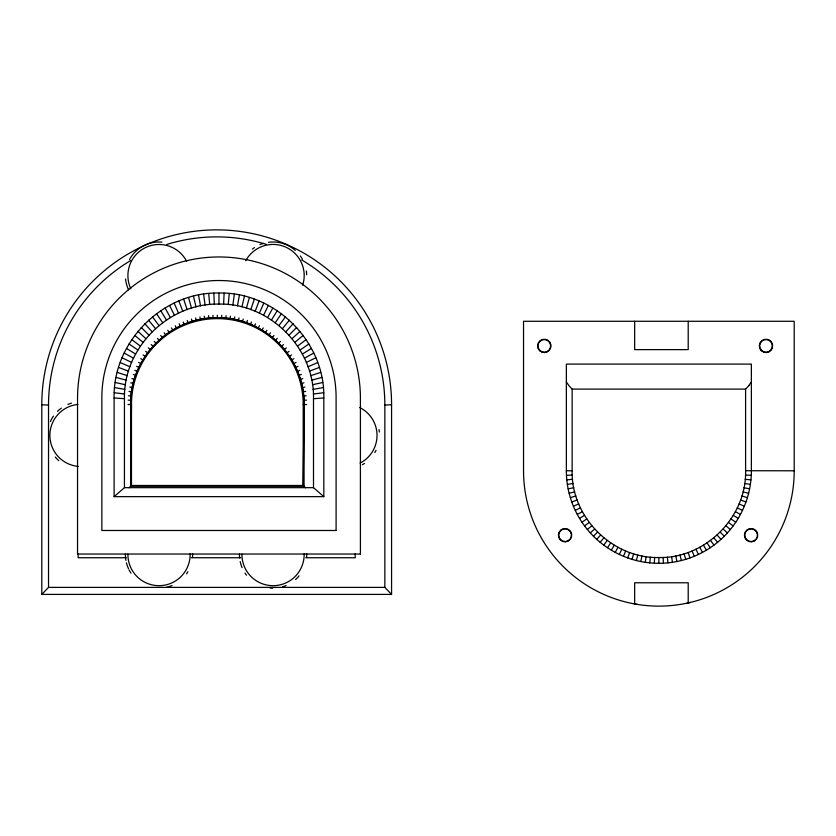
<?xml version="1.0" encoding="UTF-8"?>
<svg xmlns="http://www.w3.org/2000/svg" width="836" height="836" viewBox="0 0 836 836"><rect width="100%" height="100%" fill="white"/><g stroke="black" fill="none" stroke-linecap="round" stroke-linejoin="round"><path stroke-width="1.25" d="M306.624 404.551L303.196 404.488A85.857 85.857 0 0 0 217.339 318.631A85.857 85.857 0 0 0 131.471 404.488L130.604 481.087L131.471 485.486L303.196 485.486L304.064 404.509C305.224 358.163 263.685 316.625 217.339 317.784C170.962 316.625 129.413 358.216 130.604 404.582L130.604 487.169M114.114 397.967C112.672 341.903 162.916 291.618 218.969 293.028C275.034 291.618 325.277 341.903 323.825 397.967L323.825 496.647L114.114 496.647L114.114 397.967L124.439 398.709L124.439 487.67L114.114 496.647M124.439 398.709C123.132 348.163 168.433 302.831 218.969 304.105C269.516 302.831 314.817 348.163 313.5 398.709L313.5 487.67L323.825 496.647M566.359 381.968L568.929 385.615A11.798 1.735 45.6 0 0 572.148 389.106L572.137 470.731C570.946 517.097 612.495 558.688 658.872 557.518C705.239 558.688 746.799 517.097 745.597 470.731L745.597 389.106A11.798 1.735 -45.6 0 0 748.805 385.615M223.609 304.21L224.121 293.154M221.592 317.889L221.718 315.339M654.327 563.182L654.609 557.413M130.604 414.353L131.471 404.488L128.054 404.551M228.238 304.555L229.252 293.53M225.835 318.202L226.086 315.663M649.802 562.847L650.366 557.1M751.376 381.968L748.805 385.615M232.847 305.119L234.362 294.167M230.057 318.725L230.433 316.196M645.298 562.294L646.144 556.588M237.414 305.913L239.43 295.045M234.258 319.456L234.749 316.948M640.825 561.52L641.954 555.856M241.938 306.937L244.446 296.174M238.406 320.387L239.033 317.899M636.395 560.517L637.795 554.926M246.411 308.17L249.41 297.543M242.513 321.526L243.255 319.07M632.016 559.305L633.698 553.787M250.821 309.623L254.301 299.152M246.557 322.853L247.414 320.449M627.711 557.884L629.654 552.45M255.147 311.295L259.097 301.012M250.528 324.389L251.5 322.027M623.468 556.253L625.683 550.924M259.39 313.176L263.8 303.092M254.416 326.113L255.513 323.804M619.319 554.414L621.785 549.2M263.539 315.266L268.398 305.412M258.219 328.025L259.421 325.768M615.265 552.366L617.982 547.277M267.572 317.555L272.881 307.941M261.919 330.126L263.236 327.931M611.315 550.13L614.282 545.187M271.491 320.031L277.228 310.699M265.514 332.404L266.935 330.272M607.479 547.705L610.688 542.909M275.284 322.706L281.429 313.667M268.993 334.849L270.519 332.801M603.77 545.093L607.208 540.453M278.942 325.559L285.494 316.834M272.348 337.472L273.978 335.497M600.185 542.292L603.853 537.841M282.453 328.59L289.392 320.188M275.577 340.252L277.291 338.361M596.747 539.335L600.624 535.05M285.818 331.787L293.112 323.741M41.8 594.406L41.8 404.76A174.891 174.891 0 0 1 216.691 229.869A174.891 174.891 0 0 1 391.572 404.76L391.572 594.406L41.8 594.406L48.53 587.394L48.53 405.042A168.161 168.161 0 0 1 130.709 260.529M289.016 335.152L296.665 327.461M278.66 343.188L280.468 341.381M593.466 536.2L597.541 532.124M292.046 338.664L300.03 331.359M281.596 346.271L283.488 344.557M590.331 532.908L594.605 529.042M294.899 342.321L303.196 335.424M284.376 349.49L286.351 347.87M587.363 529.481L591.825 525.813M297.574 346.114L306.154 339.625M286.988 352.844L289.047 351.329M584.573 525.896L589.213 522.458M300.051 350.033L308.912 343.972M289.444 356.335L291.576 354.913M581.96 522.186L586.757 518.978M302.339 354.067L311.441 348.455M291.722 359.929L293.917 358.613M579.536 518.351L584.479 515.384M304.429 358.216L313.761 353.053M293.823 363.629L296.08 362.427M577.289 514.401L582.389 511.674M306.31 362.458L315.841 357.756M295.735 367.432L298.044 366.335M575.252 510.347L580.466 507.88M307.982 366.785L317.701 362.552M297.459 371.32L299.821 370.348M573.412 506.198L578.742 503.983M309.435 371.194L319.31 367.443M298.995 375.291L301.399 374.434M571.782 501.955L577.216 500.012M310.668 375.667L320.679 372.407M300.323 379.335L302.778 378.593M570.351 497.65L575.879 495.967M311.692 380.192L321.808 377.423M301.462 383.442L303.938 382.815M569.149 493.271L574.74 491.871M687.004 603.174L690.463 602.39M312.476 384.759L322.696 382.491M302.392 387.59L304.9 387.089M568.146 488.841L573.809 487.712M313.051 389.367L323.323 387.601M303.123 391.781L305.652 391.415M567.372 484.368L573.078 483.521M313.385 393.996L323.699 392.732M303.646 396.013L306.185 395.762M566.818 479.864L572.566 479.3M313.5 398.709L323.825 397.967M303.959 400.256L306.509 400.13M566.484 475.339L572.252 475.057M301.712 259.965A168.161 168.161 0 0 1 384.842 405.042L391.572 404.76M566.359 470.793A92.503 92.503 0 0 0 658.872 563.307A92.503 92.503 0 0 0 751.376 470.793L751.376 364.099L566.359 364.099L566.359 470.793L572.137 470.731M572.137 389.106L745.597 389.106M794.2 470.793A135.327 135.327 0 0 1 658.872 606.131A135.327 135.327 0 0 1 523.535 470.793L523.535 321.275L794.2 321.275L794.2 470.793L745.597 470.731M124.439 487.67L313.5 487.67M126.288 557.748L78.166 557.748L78.166 553.84M191.329 557.748L240.747 557.748M305.777 557.748L355.206 557.748L355.206 553.84M48.53 587.394L384.842 587.394L391.572 594.406M41.8 404.76L48.53 405.042M128.159 400.13L130.719 400.256M745.493 475.057L751.25 475.339M128.483 395.762L131.033 396.013M745.179 479.3L750.916 479.864M114.25 392.732L124.554 393.996M129.016 391.415L131.545 391.781M744.657 483.521L750.362 484.368M114.626 387.601L124.898 389.367M634.21 603.864L637.701 604.459M743.925 487.712L749.589 488.841M129.768 387.089L132.276 387.59M115.253 382.491L125.463 384.759M742.995 491.871L748.596 493.271M130.729 382.815L133.206 383.442M116.131 377.423L126.257 380.192M741.856 495.967L747.384 497.65M131.9 378.593L134.345 379.335M117.259 372.407L127.281 375.667M740.518 500.012L745.952 501.955M133.269 374.434L135.683 375.291M118.639 367.443L128.514 371.194M738.993 503.983L744.322 506.198M134.847 370.348L137.209 371.32M120.248 362.552L129.967 366.785M737.268 507.88L742.483 510.347M136.623 366.335L138.933 367.432M122.098 357.756L131.639 362.458M735.356 511.674L740.445 514.401M138.598 362.427L140.856 363.629M124.188 353.053L133.52 358.216M733.256 515.384L738.209 518.351M140.751 358.613L142.946 359.929M126.497 348.455L135.61 354.067M730.977 518.978L735.774 522.186M143.102 354.913L145.224 356.335M129.037 343.972L137.888 350.033M728.522 522.458L733.162 525.896M145.621 351.329L147.679 352.855M131.795 339.625L140.375 346.114M725.909 525.813L730.371 529.481M148.317 347.87L150.292 349.49M134.753 335.424L143.05 342.321M723.13 529.042L727.404 532.908M151.18 344.557L153.072 346.271M137.919 331.359L145.903 338.664M720.193 532.124L724.269 536.2M154.2 341.381L156.008 343.188M141.284 327.461L148.933 335.152M717.11 535.05L720.987 539.335M144.827 323.741L152.131 331.787M157.377 338.361L159.091 340.252M148.557 320.188L155.496 328.59M713.881 537.841L717.549 542.292M160.7 335.497L162.32 337.472M152.455 316.834L159.007 325.559M710.527 540.453L713.965 545.093M164.149 332.801L165.674 334.849M156.51 313.667L162.665 322.706M707.047 542.909L710.255 547.705M167.733 330.272L169.154 332.404M160.721 310.699L166.458 320.031M703.452 545.187L706.42 550.13M171.432 327.931L172.749 330.126M165.068 307.941L170.377 317.555M699.753 547.277L702.47 552.366M175.246 325.768L176.459 328.025M169.551 305.412L174.41 315.266M695.949 549.2L698.415 554.414M179.165 323.804L180.252 326.113M174.139 303.092L178.559 313.176M692.062 550.924L694.267 556.253M183.168 322.027L184.15 324.389M178.852 301.012L182.802 311.295M688.08 552.45L690.034 557.884M187.254 320.449L188.121 322.853M183.648 299.152L187.128 309.623M684.047 553.787L685.719 559.305M191.423 319.07L192.165 321.526M188.539 297.543L191.538 308.17M679.94 554.926L681.34 560.517M195.645 317.899L196.261 320.387M193.492 296.174L196 306.937M675.791 555.856L676.909 561.52M199.919 316.948L200.421 319.456M198.519 295.045L200.535 305.913M671.59 556.588L672.437 562.294M204.235 316.196L204.611 318.725M203.587 294.167L205.102 305.119M667.368 557.1L667.933 562.847M208.582 315.663L208.833 318.202M208.697 293.53L209.711 304.555M663.126 557.413L663.408 563.182M212.95 315.339L213.076 317.889M213.828 293.154L214.34 304.21M688.206 321.275L688.206 349.626L634.66 349.626L634.66 321.275M688.206 602.902L688.206 582.776L634.66 582.776L634.66 603.937M658.872 557.518L658.872 563.297M384.842 405.042L384.842 587.394M304.064 486.583L304.064 404.509A86.725 86.725 0 0 0 217.339 317.784L217.339 315.224M303.196 404.488L303.196 485.486M218.969 293.028L218.969 304.105M131.471 404.488L131.471 485.486M305.558 487.775A11.798 1.735 45.6 0 0 304.064 486.207L130.604 486.197A11.798 1.735 -45.6 0 0 129.11 487.775M130.604 404.509A86.725 86.725 0 0 1 217.339 317.784M190.117 553.787A31.11 31.11 0 0 1 159.206 585.681A31.11 31.11 0 0 1 127.908 554.174M187.912 571.74A33.618 33.618 0 0 1 186.553 573.841M172.08 585.534A33.618 33.618 0 0 1 166.082 587.436M131.012 573.162A33.618 33.618 0 0 1 129.099 569.901M128.556 568.783A33.618 33.618 0 0 1 126.435 562.858M125.912 560.413A33.618 33.618 0 0 1 125.4 554.143M192.614 553.725A33.618 33.618 0 0 1 192.499 557.497M78.281 466.394A31.11 31.11 0 0 1 77.884 404.446M58.75 460.615A33.618 33.618 0 0 1 55.239 457.02M50.348 421.595A33.618 33.618 0 0 1 53.452 416.129M57.517 411.343A33.618 33.618 0 0 1 61.352 408.125M67.925 404.436A33.618 33.618 0 0 1 71.478 403.161M304.158 553.787A31.11 31.11 0 0 1 273.257 585.681A31.11 31.11 0 0 1 241.949 554.174M299.089 575.837A33.618 33.618 0 0 1 295.61 579.494M286.131 585.534A33.618 33.618 0 0 1 282.568 586.809M272.64 588.178A33.618 33.618 0 0 1 270.132 588.053M246.526 575.21A33.618 33.618 0 0 1 245.052 573.162M242.085 567.634A33.618 33.618 0 0 1 240.193 561.635M239.618 557.925A33.618 33.618 0 0 1 239.451 554.143M306.666 553.725A33.618 33.618 0 0 1 306.551 557.497M130.824 288.754A31.11 31.11 0 0 1 145.339 247.655A31.11 31.11 0 0 1 186.7 261.407M128.556 289.81A33.618 33.618 0 0 1 125.567 278.963M129.496 259.526A33.618 33.618 0 0 1 161.944 242.106M359.752 407.54A31.11 31.11 0 0 1 360.097 463.092M376.012 450.364A33.618 33.618 0 0 1 374.81 452.579M364.506 463.405A33.618 33.618 0 0 1 362.354 464.722M379.011 429.568A33.618 33.618 0 0 1 379.356 432.045M245.732 260.717A31.11 31.11 0 0 1 302.674 285.139M252.42 249.065A33.618 33.618 0 0 1 254.468 247.592M259.986 244.624A33.618 33.618 0 0 1 263.549 243.36M268.45 242.304A33.618 33.618 0 0 1 295.296 250.392M300.343 255.962A33.618 33.618 0 0 1 302.381 259.16M306.352 270.989A33.618 33.618 0 0 1 306.666 274.762M166.824 244.446A168.161 168.161 0 0 1 266.548 244.446M336.093 530.484L101.856 530.484L101.856 397.633A117.113 117.113 0 0 1 218.969 280.52A117.113 117.113 0 0 1 336.093 397.633L336.093 530.484M360.41 554.038L77.539 554.038L77.539 398.406A141.441 141.441 0 0 1 218.969 256.965A141.441 141.441 0 0 1 360.41 398.406L360.41 554.038M539.784 350.399A6.364 6.364 0 0 0 550.433 347.546A6.364 6.364 0 0 0 542.637 339.761A6.364 6.364 0 0 0 539.784 350.399M539.565 350.629A6.678 6.678 0 0 0 550.736 347.63A6.678 6.678 0 0 0 542.554 339.458A6.678 6.678 0 0 0 539.565 350.629M560.569 539.701A6.364 6.364 0 0 0 571.218 536.848A6.364 6.364 0 0 0 563.422 529.052A6.364 6.364 0 0 0 560.569 539.701M560.35 539.92A6.678 6.678 0 0 0 571.521 536.931A6.678 6.678 0 0 0 563.339 528.749A6.678 6.678 0 0 0 560.35 539.92M761.491 350.399A6.364 6.364 0 0 0 772.13 347.546A6.364 6.364 0 0 0 764.344 339.761A6.364 6.364 0 0 0 761.491 350.399M761.262 350.629A6.678 6.678 0 0 0 772.433 347.63A6.678 6.678 0 0 0 764.261 339.458A6.678 6.678 0 0 0 761.262 350.629M746.6 539.701A6.364 6.364 0 0 0 757.238 536.848A6.364 6.364 0 0 0 749.453 529.052A6.364 6.364 0 0 0 746.6 539.701M746.381 539.92A6.678 6.678 0 0 0 757.552 536.931A6.678 6.678 0 0 0 749.37 528.749A6.678 6.678 0 0 0 746.381 539.92"/></g></svg>
